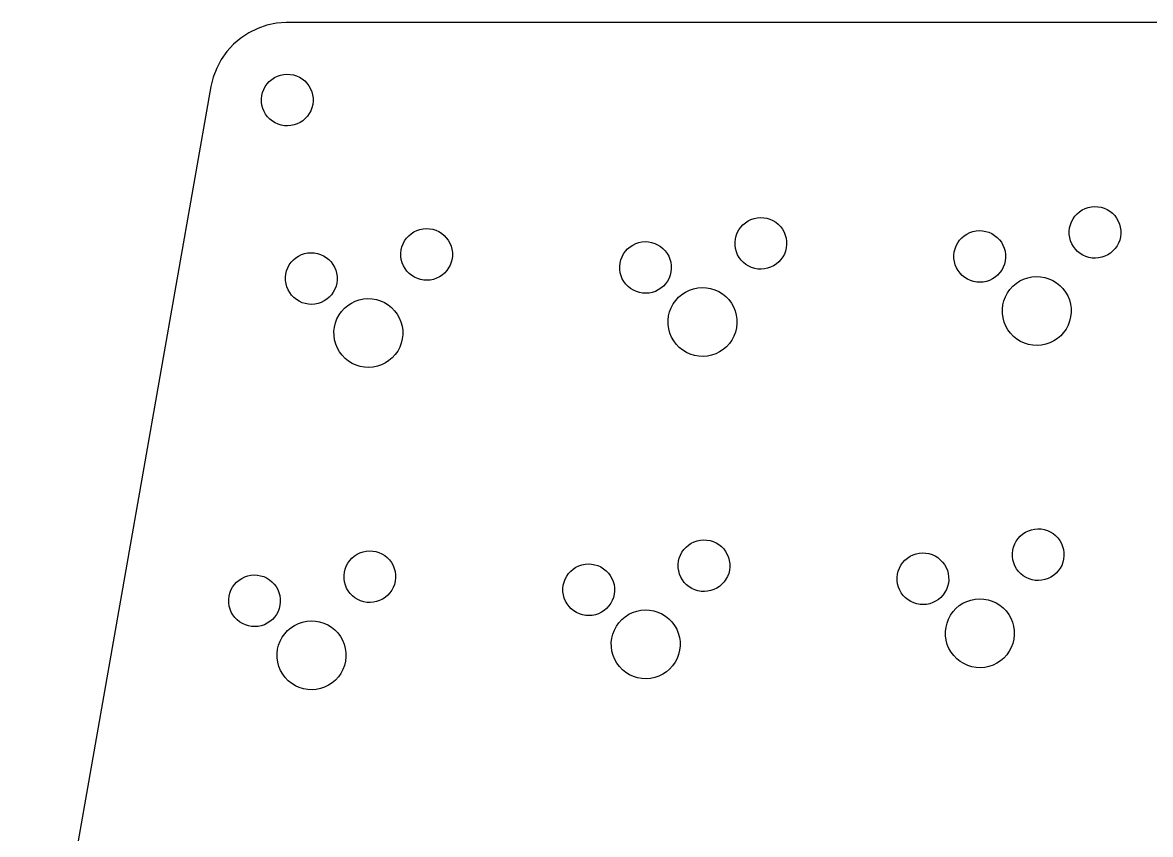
# Model space of a CAD drawing. Header units: metres. Extents: x -109 to 109, y -20 to 77.
# Drawn here: x -108.6 to -43.1, y 30 to 77.1 of the extents above; entities that cross this region are included whole.
import ezdxf

# ---------------------------------------------------------------- set-up
doc = ezdxf.new("R2010")
doc.units = ezdxf.units.M

msp = doc.modelspace()

# ---------------------------------------------------------------- linework, layer by layer
for p, q in [((-94.9417, 76.7656), (-95.4497, 76.5178)), ((-94.4068, 76.9477), (-94.9417, 76.7656)), ((-93.8532, 77.0613), (-94.4068, 76.9477)), ((-93.2897, 77.1047), (-93.8532, 77.0613)), ((-4.5, 77.1047), (-93.2897, 77.1047)), ((-95.9225, 76.2084), (-96.3529, 75.8421)), ((-95.4497, 76.5178), (-95.9225, 76.2084)), ((-96.7339, 75.4248), (-97.0597, 74.963)), ((-96.3529, 75.8421), (-96.7339, 75.4248)), ((-97.0597, 74.963), (-97.325, 74.4641)), ((-97.325, 74.4641), (-97.5257, 73.9358)), ((-93.7985, 73.9919), (-93.6202, 74.0526)), ((-93.6202, 74.0526), (-93.4357, 74.0905)), ((-93.4357, 74.0905), (-93.2479, 74.105)), ((-93.2479, 74.105), (-93.0597, 74.0958)), ((-93.0597, 74.0958), (-92.8742, 74.063)), ((-92.8742, 74.063), (-92.6943, 74.0073)), ((-97.6586, 73.3865), (-108.598, 11.3436)), ((-97.5257, 73.9358), (-97.6586, 73.3865)), ((-94.5929, 73.2248), (-94.5045, 73.3911)), ((-94.5045, 73.3911), (-94.3959, 73.545)), ((-94.3959, 73.545), (-94.2689, 73.6841)), ((-94.2689, 73.6841), (-94.1255, 73.8062)), ((-94.1255, 73.8062), (-93.9678, 73.9093)), ((-93.9678, 73.9093), (-93.7985, 73.9919)), ((-92.6943, 74.0073), (-92.5227, 73.9295)), ((-92.5227, 73.9295), (-92.3623, 73.8308)), ((-92.3623, 73.8308), (-92.2155, 73.7128)), ((-92.2155, 73.7128), (-92.0846, 73.5773)), ((-92.0846, 73.5773), (-91.9718, 73.4265)), ((-91.9718, 73.4265), (-91.8787, 73.2627)), ((-94.7251, 72.6784), (-94.7041, 72.8656)), ((-94.7041, 72.8656), (-94.6598, 73.0487)), ((-94.6598, 73.0487), (-94.5929, 73.2248)), ((-91.8787, 73.2627), (-91.8069, 73.0885)), ((-91.8069, 73.0885), (-91.7576, 72.9067)), ((-91.7576, 72.9067), (-91.7313, 72.7202)), ((-91.7313, 72.7202), (-91.7287, 72.5318)), ((-94.7225, 72.49), (-94.7251, 72.6784)), ((-94.6963, 72.3035), (-94.7225, 72.49)), ((-94.6469, 72.1217), (-94.6963, 72.3035)), ((-94.5751, 71.9476), (-94.6469, 72.1217)), ((-91.794, 72.1615), (-91.8609, 71.9854)), ((-91.7497, 72.3446), (-91.794, 72.1615)), ((-91.7287, 72.5318), (-91.7497, 72.3446)), ((-94.4821, 71.7838), (-94.5751, 71.9476)), ((-94.3692, 71.6329), (-94.4821, 71.7838)), ((-94.2384, 71.4974), (-94.3692, 71.6329)), ((-94.0916, 71.3794), (-94.2384, 71.4974)), ((-92.3284, 71.404), (-92.486, 71.3009)), ((-92.1849, 71.5261), (-92.3284, 71.404)), ((-92.0579, 71.6652), (-92.1849, 71.5261)), ((-91.9493, 71.8191), (-92.0579, 71.6652)), ((-91.8609, 71.9854), (-91.9493, 71.8191)), ((-93.9311, 71.2807), (-94.0916, 71.3794)), ((-93.7596, 71.2029), (-93.9311, 71.2807)), ((-93.5796, 71.1472), (-93.7596, 71.2029)), ((-93.3941, 71.1144), (-93.5796, 71.1472)), ((-93.206, 71.1053), (-93.3941, 71.1144)), ((-93.0182, 71.1197), (-93.206, 71.1053)), ((-92.8336, 71.1576), (-93.0182, 71.1197)), ((-92.6553, 71.2183), (-92.8336, 71.1576)), ((-92.486, 71.3009), (-92.6553, 71.2183)), ((-47.2218, 66.1248), (-47.0641, 66.2279)), ((-47.0641, 66.2279), (-46.8948, 66.3105)), ((-46.8948, 66.3105), (-46.7165, 66.3712)), ((-46.7165, 66.3712), (-46.532, 66.4091)), ((-46.532, 66.4091), (-46.3442, 66.4235)), ((-46.3442, 66.4235), (-46.156, 66.4143)), ((-46.156, 66.4143), (-45.9705, 66.3816)), ((-45.9705, 66.3816), (-45.7906, 66.3259)), ((-45.7906, 66.3259), (-45.619, 66.2481)), ((-45.619, 66.2481), (-45.4586, 66.1494)), ((-45.4586, 66.1494), (-45.3118, 66.0313)), ((-66.6277, 65.4848), (-66.4701, 65.588)), ((-66.4701, 65.588), (-66.3008, 65.6706)), ((-66.3008, 65.6706), (-66.1225, 65.7313)), ((-66.1225, 65.7313), (-65.9379, 65.7691)), ((-65.9379, 65.7691), (-65.7501, 65.7836)), ((-65.7501, 65.7836), (-65.562, 65.7744)), ((-65.562, 65.7744), (-65.3765, 65.7417)), ((-65.3765, 65.7417), (-65.1965, 65.686)), ((-65.1965, 65.686), (-65.025, 65.6082)), ((-65.025, 65.6082), (-64.8645, 65.5095)), ((-64.8645, 65.5095), (-64.7177, 65.3914)), ((-47.7561, 65.3672), (-47.6893, 65.5433)), ((-47.6893, 65.5433), (-47.6008, 65.7096)), ((-47.6008, 65.7096), (-47.4922, 65.8636)), ((-47.4922, 65.8636), (-47.3652, 66.0027)), ((-47.3652, 66.0027), (-47.2218, 66.1248)), ((-45.3118, 66.0313), (-45.1809, 65.8958)), ((-45.1809, 65.8958), (-45.0681, 65.745)), ((-45.0681, 65.745), (-44.975, 65.5812)), ((-44.975, 65.5812), (-44.9033, 65.4071)), ((-86.1771, 64.7229), (-86.0337, 64.8449)), ((-86.0337, 64.8449), (-85.876, 64.9481)), ((-85.876, 64.9481), (-85.7067, 65.0307)), ((-85.7067, 65.0307), (-85.5284, 65.0914)), ((-85.5284, 65.0914), (-85.3439, 65.1292)), ((-85.3439, 65.1292), (-85.1561, 65.1437)), ((-85.1561, 65.1437), (-84.9679, 65.1345)), ((-84.9679, 65.1345), (-84.7824, 65.1018)), ((-84.7824, 65.1018), (-84.6025, 65.0461)), ((-84.6025, 65.0461), (-84.4309, 64.9683)), ((-84.4309, 64.9683), (-84.2705, 64.8696)), ((-84.2705, 64.8696), (-84.1237, 64.7515)), ((-67.1621, 64.7273), (-67.0952, 64.9034)), ((-67.0952, 64.9034), (-67.0068, 65.0697)), ((-67.0068, 65.0697), (-66.8982, 65.2237)), ((-66.8982, 65.2237), (-66.7712, 65.3628)), ((-66.7712, 65.3628), (-66.6277, 65.4848)), ((-64.7177, 65.3914), (-64.5869, 65.2559)), ((-64.5869, 65.2559), (-64.474, 65.1051)), ((-64.474, 65.1051), (-64.381, 64.9413)), ((-64.381, 64.9413), (-64.3092, 64.7672)), ((-53.7587, 64.8292), (-53.5894, 64.9117)), ((-53.5894, 64.9117), (-53.4111, 64.9724)), ((-53.4111, 64.9724), (-53.2266, 65.0103)), ((-53.2266, 65.0103), (-53.0388, 65.0248)), ((-53.0388, 65.0248), (-52.8506, 65.0156)), ((-52.8506, 65.0156), (-52.6651, 64.9829)), ((-52.6651, 64.9829), (-52.4852, 64.9272)), ((-52.4852, 64.9272), (-52.3136, 64.8493)), ((-52.3136, 64.8493), (-52.1532, 64.7506)), ((-47.8214, 64.9969), (-47.8004, 65.1841)), ((-47.8188, 64.8086), (-47.8214, 64.9969)), ((-47.8004, 65.1841), (-47.7561, 65.3672)), ((-44.9033, 65.4071), (-44.8539, 65.2253)), ((-44.8539, 65.2253), (-44.8277, 65.0388)), ((-44.825, 64.8504), (-44.846, 64.6632)), ((-44.8277, 65.0388), (-44.825, 64.8504)), ((-86.568, 64.0874), (-86.5011, 64.2635)), ((-86.5011, 64.2635), (-86.4127, 64.4298)), ((-86.4127, 64.4298), (-86.3041, 64.5838)), ((-86.3041, 64.5838), (-86.1771, 64.7229)), ((-84.1237, 64.7515), (-83.9928, 64.616)), ((-83.9928, 64.616), (-83.88, 64.4652)), ((-83.88, 64.4652), (-83.7869, 64.3014)), ((-83.7869, 64.3014), (-83.7151, 64.1272)), ((-73.3223, 64.0861), (-73.1647, 64.1892)), ((-73.1647, 64.1892), (-72.9954, 64.2718)), ((-72.9954, 64.2718), (-72.817, 64.3325)), ((-72.817, 64.3325), (-72.6325, 64.3704)), ((-72.6325, 64.3704), (-72.4447, 64.3849)), ((-72.4447, 64.3849), (-72.2565, 64.3757)), ((-72.2565, 64.3757), (-72.071, 64.3429)), ((-72.071, 64.3429), (-71.8911, 64.2872)), ((-71.8911, 64.2872), (-71.7195, 64.2094)), ((-71.7195, 64.2094), (-71.5591, 64.1107)), ((-67.2274, 64.357), (-67.2064, 64.5442)), ((-67.2248, 64.1687), (-67.2274, 64.357)), ((-67.2064, 64.5442), (-67.1621, 64.7273)), ((-64.3092, 64.7672), (-64.2598, 64.5854)), ((-64.2598, 64.5854), (-64.2336, 64.3988)), ((-64.231, 64.2105), (-64.252, 64.0233)), ((-64.2336, 64.3988), (-64.231, 64.2105)), ((-54.3838, 64.1446), (-54.2954, 64.3109)), ((-54.2954, 64.3109), (-54.1868, 64.4648)), ((-54.1868, 64.4648), (-54.0598, 64.6039)), ((-54.0598, 64.6039), (-53.9164, 64.726)), ((-53.9164, 64.726), (-53.7587, 64.8292)), ((-52.1532, 64.7506), (-52.0064, 64.6326)), ((-52.0064, 64.6326), (-51.8755, 64.4971)), ((-51.8755, 64.4971), (-51.7627, 64.3463)), ((-51.7627, 64.3463), (-51.6696, 64.1825)), ((-47.7926, 64.6221), (-47.8188, 64.8086)), ((-47.7432, 64.4403), (-47.7926, 64.6221)), ((-47.6714, 64.2661), (-47.7432, 64.4403)), ((-47.5784, 64.1023), (-47.6714, 64.2661)), ((-44.9572, 64.304), (-45.0456, 64.1377)), ((-44.8903, 64.4801), (-44.9572, 64.304)), ((-44.846, 64.6632), (-44.8903, 64.4801)), ((-92.7282, 63.4462), (-92.5706, 63.5493)), ((-92.5706, 63.5493), (-92.4013, 63.6319)), ((-92.4013, 63.6319), (-92.223, 63.6926)), ((-92.223, 63.6926), (-92.0385, 63.7305)), ((-92.0385, 63.7305), (-91.8506, 63.7449)), ((-91.8506, 63.7449), (-91.6625, 63.7357)), ((-91.6625, 63.7357), (-91.477, 63.703)), ((-91.477, 63.703), (-91.297, 63.6473)), ((-91.297, 63.6473), (-91.1255, 63.5695)), ((-91.1255, 63.5695), (-90.965, 63.4708)), ((-86.6333, 63.7171), (-86.6123, 63.9043)), ((-86.6307, 63.5288), (-86.6333, 63.7171)), ((-86.6045, 63.3422), (-86.6307, 63.5288)), ((-86.6123, 63.9043), (-86.568, 64.0874)), ((-83.7151, 64.1272), (-83.6657, 63.9454)), ((-83.6657, 63.9454), (-83.6395, 63.7589)), ((-83.6369, 63.5706), (-83.6579, 63.3834)), ((-83.6395, 63.7589), (-83.6369, 63.5706)), ((-73.7898, 63.5047), (-73.7013, 63.671)), ((-73.7013, 63.671), (-73.5928, 63.8249)), ((-73.5928, 63.8249), (-73.4657, 63.964)), ((-73.4657, 63.964), (-73.3223, 64.0861)), ((-71.5591, 64.1107), (-71.4123, 63.9927)), ((-71.4123, 63.9927), (-71.2814, 63.8572)), ((-71.2814, 63.8572), (-71.1686, 63.7064)), ((-71.1686, 63.7064), (-71.0756, 63.5426)), ((-71.0756, 63.5426), (-71.0038, 63.3684)), ((-67.1985, 63.9821), (-67.2248, 64.1687)), ((-67.1492, 63.8004), (-67.1985, 63.9821)), ((-67.0774, 63.6262), (-67.1492, 63.8004)), ((-66.9843, 63.4624), (-67.0774, 63.6262)), ((-64.3631, 63.6641), (-64.4516, 63.4978)), ((-64.2962, 63.8402), (-64.3631, 63.6641)), ((-64.252, 64.0233), (-64.2962, 63.8402)), ((-54.516, 63.5982), (-54.495, 63.7854)), ((-54.5134, 63.4099), (-54.516, 63.5982)), ((-54.495, 63.7854), (-54.4507, 63.9685)), ((-54.4507, 63.9685), (-54.3838, 64.1446)), ((-51.6696, 64.1825), (-51.5978, 64.0083)), ((-51.5978, 64.0083), (-51.5484, 63.8265)), ((-51.5484, 63.8265), (-51.5222, 63.64)), ((-51.5222, 63.64), (-51.5196, 63.4516)), ((-47.4655, 63.9515), (-47.5784, 64.1023)), ((-47.3347, 63.816), (-47.4655, 63.9515)), ((-47.1879, 63.698), (-47.3347, 63.816)), ((-47.0275, 63.5993), (-47.1879, 63.698)), ((-46.8559, 63.5214), (-47.0275, 63.5993)), ((-45.7516, 63.5368), (-45.9299, 63.4761)), ((-45.5823, 63.6194), (-45.7516, 63.5368)), ((-45.4247, 63.7226), (-45.5823, 63.6194)), ((-45.2812, 63.8447), (-45.4247, 63.7226)), ((-45.1542, 63.9838), (-45.2812, 63.8447)), ((-45.0456, 64.1377), (-45.1542, 63.9838)), ((-93.1957, 62.8647), (-93.1073, 63.0311)), ((-93.1073, 63.0311), (-92.9987, 63.185)), ((-92.9987, 63.185), (-92.8717, 63.3241)), ((-92.8717, 63.3241), (-92.7282, 63.4462)), ((-90.965, 63.4708), (-90.8182, 63.3528)), ((-90.8182, 63.3528), (-90.6874, 63.2173)), ((-90.6874, 63.2173), (-90.5745, 63.0664)), ((-90.5745, 63.0664), (-90.4815, 62.9026)), ((-90.4815, 62.9026), (-90.4097, 62.7285)), ((-86.5551, 63.1604), (-86.6045, 63.3422)), ((-86.4833, 62.9863), (-86.5551, 63.1604)), ((-86.3903, 62.8225), (-86.4833, 62.9863)), ((-83.7691, 63.0242), (-83.8575, 62.8578)), ((-83.7022, 63.2003), (-83.7691, 63.0242)), ((-83.6579, 63.3834), (-83.7022, 63.2003)), ((-73.922, 62.9583), (-73.901, 63.1455)), ((-73.9193, 62.7699), (-73.922, 62.9583)), ((-73.901, 63.1455), (-73.8567, 63.3286)), ((-73.8567, 63.3286), (-73.7898, 63.5047)), ((-71.0038, 63.3684), (-70.9544, 63.1866)), ((-70.9544, 63.1866), (-70.9282, 63.0001)), ((-70.9282, 63.0001), (-70.9256, 62.8117)), ((-66.8715, 63.3116), (-66.9843, 63.4624)), ((-66.7406, 63.1761), (-66.8715, 63.3116)), ((-66.5938, 63.058), (-66.7406, 63.1761)), ((-66.4334, 62.9593), (-66.5938, 63.058)), ((-66.2618, 62.8815), (-66.4334, 62.9593)), ((-66.0819, 62.8258), (-66.2618, 62.8815)), ((-65.1576, 62.8969), (-65.3359, 62.8362)), ((-64.9883, 62.9795), (-65.1576, 62.8969)), ((-64.8306, 63.0827), (-64.9883, 62.9795)), ((-64.6872, 63.2047), (-64.8306, 63.0827)), ((-64.5602, 63.3438), (-64.6872, 63.2047)), ((-64.4516, 63.4978), (-64.5602, 63.3438)), ((-54.4872, 63.2233), (-54.5134, 63.4099)), ((-54.4378, 63.0415), (-54.4872, 63.2233)), ((-54.366, 62.8674), (-54.4378, 63.0415)), ((-51.6518, 62.9053), (-51.7402, 62.7389)), ((-51.5849, 63.0814), (-51.6518, 62.9053)), ((-51.5406, 63.2645), (-51.5849, 63.0814)), ((-51.5196, 63.4516), (-51.5406, 63.2645)), ((-46.6759, 63.4657), (-46.8559, 63.5214)), ((-46.4904, 63.433), (-46.6759, 63.4657)), ((-46.3023, 63.4238), (-46.4904, 63.433)), ((-46.1145, 63.4383), (-46.3023, 63.4238)), ((-45.9299, 63.4761), (-46.1145, 63.4383)), ((-93.3279, 62.3184), (-93.3069, 62.5056)), ((-93.3253, 62.13), (-93.3279, 62.3184)), ((-93.3069, 62.5056), (-93.2626, 62.6887)), ((-93.2626, 62.6887), (-93.1957, 62.8647)), ((-90.4097, 62.7285), (-90.3603, 62.5467)), ((-90.3603, 62.5467), (-90.3341, 62.3602)), ((-90.3341, 62.3602), (-90.3315, 62.1718)), ((-86.2774, 62.6717), (-86.3903, 62.8225)), ((-86.1466, 62.5362), (-86.2774, 62.6717)), ((-85.9998, 62.4181), (-86.1466, 62.5362)), ((-85.8393, 62.3194), (-85.9998, 62.4181)), ((-85.6678, 62.2416), (-85.8393, 62.3194)), ((-85.4878, 62.1859), (-85.6678, 62.2416)), ((-84.5635, 62.257), (-84.7418, 62.1963)), ((-84.3942, 62.3396), (-84.5635, 62.257)), ((-84.2366, 62.4427), (-84.3942, 62.3396)), ((-84.0931, 62.5648), (-84.2366, 62.4427)), ((-83.9661, 62.7039), (-84.0931, 62.5648)), ((-83.8575, 62.8578), (-83.9661, 62.7039)), ((-73.8931, 62.5834), (-73.9193, 62.7699)), ((-73.8437, 62.4016), (-73.8931, 62.5834)), ((-73.7719, 62.2274), (-73.8437, 62.4016)), ((-73.6789, 62.0637), (-73.7719, 62.2274)), ((-71.0577, 62.2654), (-71.1462, 62.099)), ((-70.9908, 62.4414), (-71.0577, 62.2654)), ((-70.9465, 62.6245), (-70.9908, 62.4414)), ((-70.9256, 62.8117), (-70.9465, 62.6245)), ((-65.8964, 62.7931), (-66.0819, 62.8258)), ((-65.7082, 62.7839), (-65.8964, 62.7931)), ((-65.5204, 62.7984), (-65.7082, 62.7839)), ((-65.3359, 62.8362), (-65.5204, 62.7984)), ((-54.273, 62.7036), (-54.366, 62.8674)), ((-54.1601, 62.5527), (-54.273, 62.7036)), ((-54.0293, 62.4172), (-54.1601, 62.5527)), ((-53.8825, 62.2992), (-54.0293, 62.4172)), ((-53.722, 62.2005), (-53.8825, 62.2992)), ((-52.2769, 62.2207), (-52.4462, 62.1381)), ((-52.1193, 62.3238), (-52.2769, 62.2207)), ((-51.9758, 62.4459), (-52.1193, 62.3238)), ((-51.8488, 62.585), (-51.9758, 62.4459)), ((-51.7402, 62.7389), (-51.8488, 62.585)), ((-50.4689, 62.211), (-50.2311, 62.2919)), ((-50.2311, 62.2919), (-49.9851, 62.3424)), ((-49.9851, 62.3424), (-49.7347, 62.3617)), ((-49.7347, 62.3617), (-49.4838, 62.3494)), ((-49.4838, 62.3494), (-49.2365, 62.3058)), ((-49.2365, 62.3058), (-48.9966, 62.2316)), ((-48.9966, 62.2316), (-48.7678, 62.1278)), ((-93.2991, 61.9435), (-93.3253, 62.13)), ((-93.2497, 61.7617), (-93.2991, 61.9435)), ((-93.1779, 61.5875), (-93.2497, 61.7617)), ((-93.0848, 61.4237), (-93.1779, 61.5875)), ((-90.4637, 61.6254), (-90.5521, 61.4591)), ((-90.3968, 61.8015), (-90.4637, 61.6254)), ((-90.3525, 61.9846), (-90.3968, 61.8015)), ((-90.3315, 62.1718), (-90.3525, 61.9846)), ((-85.3023, 62.1532), (-85.4878, 62.1859)), ((-85.1142, 62.144), (-85.3023, 62.1532)), ((-84.9263, 62.1584), (-85.1142, 62.144)), ((-84.7418, 62.1963), (-84.9263, 62.1584)), ((-73.5661, 61.9128), (-73.6789, 62.0637)), ((-73.4352, 61.7773), (-73.5661, 61.9128)), ((-73.2884, 61.6593), (-73.4352, 61.7773)), ((-73.128, 61.5606), (-73.2884, 61.6593)), ((-71.6828, 61.5807), (-71.8522, 61.4982)), ((-71.5252, 61.6839), (-71.6828, 61.5807)), ((-71.3818, 61.806), (-71.5252, 61.6839)), ((-71.2547, 61.9451), (-71.3818, 61.806)), ((-71.1462, 62.099), (-71.2547, 61.9451)), ((-70.1006, 61.461), (-69.8748, 61.5711)), ((-69.8748, 61.5711), (-69.6371, 61.652)), ((-69.6371, 61.652), (-69.3911, 61.7025)), ((-69.3911, 61.7025), (-69.1406, 61.7218)), ((-69.1406, 61.7218), (-68.8898, 61.7095)), ((-68.8898, 61.7095), (-68.6424, 61.6659)), ((-68.6424, 61.6659), (-68.4025, 61.5916)), ((-68.4025, 61.5916), (-68.1738, 61.4879)), ((-53.5505, 62.1227), (-53.722, 62.2005)), ((-53.3705, 62.067), (-53.5505, 62.1227)), ((-53.185, 62.0343), (-53.3705, 62.067)), ((-52.9969, 62.0251), (-53.185, 62.0343)), ((-52.8091, 62.0395), (-52.9969, 62.0251)), ((-52.6245, 62.0774), (-52.8091, 62.0395)), ((-52.4462, 62.1381), (-52.6245, 62.0774)), ((-51.4102, 61.4099), (-51.2654, 61.6151)), ((-51.2654, 61.6151), (-51.0961, 61.8006)), ((-51.0961, 61.8006), (-50.9048, 61.9634)), ((-50.9048, 61.9634), (-50.6946, 62.1009)), ((-50.6946, 62.1009), (-50.4689, 62.211)), ((-48.7678, 62.1278), (-48.5539, 61.9962)), ((-48.5539, 61.9962), (-48.3582, 61.8388)), ((-48.3582, 61.8388), (-48.1837, 61.6581)), ((-48.1837, 61.6581), (-48.0332, 61.457)), ((-92.972, 61.2729), (-93.0848, 61.4237)), ((-92.8412, 61.1374), (-92.972, 61.2729)), ((-92.6943, 61.0194), (-92.8412, 61.1374)), ((-92.5339, 60.9207), (-92.6943, 61.0194)), ((-92.3624, 60.8428), (-92.5339, 60.9207)), ((-91.0888, 60.9408), (-91.2581, 60.8583)), ((-90.9312, 61.044), (-91.0888, 60.9408)), ((-90.7877, 61.1661), (-90.9312, 61.044)), ((-90.6607, 61.3052), (-90.7877, 61.1661)), ((-90.5521, 61.4591), (-90.6607, 61.3052)), ((-89.5065, 60.8211), (-89.2808, 60.9312)), ((-89.2808, 60.9312), (-89.043, 61.0121)), ((-89.043, 61.0121), (-88.797, 61.0626)), ((-88.797, 61.0626), (-88.5466, 61.0819)), ((-88.5466, 61.0819), (-88.2957, 61.0696)), ((-88.2957, 61.0696), (-88.0484, 61.026)), ((-88.0484, 61.026), (-87.8084, 60.9517)), ((-87.8084, 60.9517), (-87.5797, 60.848)), ((-72.9564, 61.4828), (-73.128, 61.5606)), ((-72.7765, 61.4271), (-72.9564, 61.4828)), ((-72.591, 61.3943), (-72.7765, 61.4271)), ((-72.4028, 61.3851), (-72.591, 61.3943)), ((-72.215, 61.3996), (-72.4028, 61.3851)), ((-72.0305, 61.4375), (-72.215, 61.3996)), ((-71.8522, 61.4982), (-72.0305, 61.4375)), ((-70.8162, 60.77), (-70.6714, 60.9752)), ((-70.6714, 60.9752), (-70.502, 61.1607)), ((-70.502, 61.1607), (-70.3108, 61.3235)), ((-70.3108, 61.3235), (-70.1006, 61.461)), ((-68.1738, 61.4879), (-67.9599, 61.3563)), ((-67.9599, 61.3563), (-67.7641, 61.1989)), ((-67.7641, 61.1989), (-67.5896, 61.0182)), ((-67.5896, 61.0182), (-67.4392, 60.8171)), ((-51.6764, 60.7092), (-51.6173, 60.9533)), ((-51.6173, 60.9533), (-51.5281, 61.1881)), ((-51.5281, 61.1881), (-51.4102, 61.4099)), ((-48.0332, 61.457), (-47.9092, 61.2387)), ((-47.9092, 61.2387), (-47.8135, 61.0064)), ((-47.8135, 61.0064), (-47.7476, 60.7641)), ((-92.1824, 60.7872), (-92.3624, 60.8428)), ((-91.9969, 60.7544), (-92.1824, 60.7872)), ((-91.8087, 60.7452), (-91.9969, 60.7544)), ((-91.6209, 60.7597), (-91.8087, 60.7452)), ((-91.4364, 60.7976), (-91.6209, 60.7597)), ((-91.2581, 60.8583), (-91.4364, 60.7976)), ((-90.2221, 60.1301), (-90.0773, 60.3353)), ((-90.0773, 60.3353), (-89.908, 60.5208)), ((-89.908, 60.5208), (-89.7167, 60.6835)), ((-89.7167, 60.6835), (-89.5065, 60.8211)), ((-87.5797, 60.848), (-87.3658, 60.7164)), ((-87.3658, 60.7164), (-87.1701, 60.559)), ((-87.1701, 60.559), (-86.9956, 60.3783)), ((-86.9956, 60.3783), (-86.8451, 60.1772)), ((-71.0823, 60.0693), (-71.0233, 60.3134)), ((-71.0233, 60.3134), (-70.9341, 60.5482)), ((-70.9341, 60.5482), (-70.8162, 60.77)), ((-67.4392, 60.8171), (-67.3151, 60.5987)), ((-67.3151, 60.5987), (-67.2194, 60.3665)), ((-67.2194, 60.3665), (-67.1536, 60.1241)), ((-51.7044, 60.4596), (-51.6764, 60.7092)), ((-51.7009, 60.2085), (-51.7044, 60.4596)), ((-47.7476, 60.7641), (-47.7127, 60.5154)), ((-47.7092, 60.2642), (-47.7372, 60.0146)), ((-47.7127, 60.5154), (-47.7092, 60.2642)), ((-90.4883, 59.4294), (-90.4292, 59.6735)), ((-90.4292, 59.6735), (-90.34, 59.9083)), ((-90.34, 59.9083), (-90.2221, 60.1301)), ((-86.8451, 60.1772), (-86.7211, 59.9588)), ((-86.7211, 59.9588), (-86.6254, 59.7266)), ((-86.6254, 59.7266), (-86.5595, 59.4842)), ((-71.1103, 59.8197), (-71.0823, 60.0693)), ((-71.1068, 59.5686), (-71.1103, 59.8197)), ((-67.1536, 60.1241), (-67.1186, 59.8754)), ((-67.1151, 59.6243), (-67.1431, 59.3747)), ((-67.1186, 59.8754), (-67.1151, 59.6243)), ((-51.6659, 59.9598), (-51.7009, 60.2085)), ((-51.6001, 59.7174), (-51.6659, 59.9598)), ((-51.5043, 59.4852), (-51.6001, 59.7174)), ((-47.7962, 59.7705), (-47.8854, 59.5357)), ((-47.7372, 60.0146), (-47.7962, 59.7705)), ((-90.5163, 59.1798), (-90.4883, 59.4294)), ((-90.5128, 58.9286), (-90.5163, 59.1798)), ((-86.5595, 59.4842), (-86.5246, 59.2355)), ((-86.521, 58.9844), (-86.549, 58.7348)), ((-86.5246, 59.2355), (-86.521, 58.9844)), ((-71.0719, 59.3199), (-71.1068, 59.5686)), ((-71.006, 59.0775), (-71.0719, 59.3199)), ((-70.9103, 58.8453), (-71.006, 59.0775)), ((-67.2022, 59.1306), (-67.2913, 58.8958)), ((-67.1431, 59.3747), (-67.2022, 59.1306)), ((-51.3803, 59.2668), (-51.5043, 59.4852)), ((-51.2298, 59.0657), (-51.3803, 59.2668)), ((-51.0554, 58.885), (-51.2298, 59.0657)), ((-48.1481, 59.1087), (-48.3175, 58.9232)), ((-48.0033, 59.314), (-48.1481, 59.1087)), ((-47.8854, 59.5357), (-48.0033, 59.314)), ((-90.4778, 58.6799), (-90.5128, 58.9286)), ((-90.4119, 58.4376), (-90.4778, 58.6799)), ((-90.3162, 58.2054), (-90.4119, 58.4376)), ((-86.6081, 58.4907), (-86.6973, 58.2559)), ((-86.549, 58.7348), (-86.6081, 58.4907)), ((-70.7862, 58.6269), (-70.9103, 58.8453)), ((-70.6358, 58.4258), (-70.7862, 58.6269)), ((-70.4613, 58.2451), (-70.6358, 58.4258)), ((-67.554, 58.4688), (-67.7234, 58.2833)), ((-67.4093, 58.674), (-67.554, 58.4688)), ((-67.2913, 58.8958), (-67.4093, 58.674)), ((-50.8596, 58.7276), (-51.0554, 58.885)), ((-50.6457, 58.596), (-50.8596, 58.7276)), ((-50.417, 58.4923), (-50.6457, 58.596)), ((-50.177, 58.418), (-50.417, 58.4923)), ((-49.9297, 58.3744), (-50.177, 58.418)), ((-49.6788, 58.3621), (-49.9297, 58.3744)), ((-49.4284, 58.3814), (-49.6788, 58.3621)), ((-49.1824, 58.4319), (-49.4284, 58.3814)), ((-48.9446, 58.5128), (-49.1824, 58.4319)), ((-48.7189, 58.6229), (-48.9446, 58.5128)), ((-48.5087, 58.7605), (-48.7189, 58.6229)), ((-48.3175, 58.9232), (-48.5087, 58.7605)), ((-90.1922, 57.987), (-90.3162, 58.2054)), ((-90.0417, 57.7859), (-90.1922, 57.987)), ((-89.8672, 57.6052), (-90.0417, 57.7859)), ((-87.1293, 57.6434), (-87.3206, 57.4806)), ((-86.96, 57.8289), (-87.1293, 57.6434)), ((-86.8152, 58.0341), (-86.96, 57.8289)), ((-86.6973, 58.2559), (-86.8152, 58.0341)), ((-70.2656, 58.0877), (-70.4613, 58.2451)), ((-70.0516, 57.9561), (-70.2656, 58.0877)), ((-69.8229, 57.8524), (-70.0516, 57.9561)), ((-69.583, 57.7781), (-69.8229, 57.8524)), ((-69.3356, 57.7345), (-69.583, 57.7781)), ((-69.0848, 57.7222), (-69.3356, 57.7345)), ((-68.8344, 57.7415), (-69.0848, 57.7222)), ((-68.5883, 57.792), (-68.8344, 57.7415)), ((-68.3506, 57.8729), (-68.5883, 57.792)), ((-68.1248, 57.983), (-68.3506, 57.8729)), ((-67.9147, 58.1206), (-68.1248, 57.983)), ((-67.7234, 58.2833), (-67.9147, 58.1206)), ((-89.6715, 57.4478), (-89.8672, 57.6052)), ((-89.4576, 57.3162), (-89.6715, 57.4478)), ((-89.2289, 57.2124), (-89.4576, 57.3162)), ((-88.9889, 57.1382), (-89.2289, 57.2124)), ((-88.7416, 57.0946), (-88.9889, 57.1382)), ((-88.4907, 57.0823), (-88.7416, 57.0946)), ((-88.2403, 57.1016), (-88.4907, 57.0823)), ((-87.9943, 57.1521), (-88.2403, 57.1016)), ((-87.7565, 57.233), (-87.9943, 57.1521)), ((-87.5308, 57.3431), (-87.7565, 57.233)), ((-87.3206, 57.4806), (-87.5308, 57.3431)), ((-50.7916, 47.1522), (-50.6645, 47.2913)), ((-50.6645, 47.2913), (-50.5211, 47.4134)), ((-50.5211, 47.4134), (-50.3634, 47.5166)), ((-50.3634, 47.5166), (-50.1942, 47.5991)), ((-50.1942, 47.5991), (-50.0158, 47.6598)), ((-50.0158, 47.6598), (-49.8313, 47.6977)), ((-49.8313, 47.6977), (-49.6435, 47.7122)), ((-49.6435, 47.7122), (-49.4554, 47.703)), ((-49.4554, 47.703), (-49.2699, 47.6703)), ((-49.2699, 47.6703), (-49.0899, 47.6146)), ((-49.0899, 47.6146), (-48.9183, 47.5367)), ((-48.9183, 47.5367), (-48.7579, 47.438)), ((-48.7579, 47.438), (-48.6111, 47.32)), ((-48.6111, 47.32), (-48.4802, 47.1845)), ((-48.4802, 47.1845), (-48.3674, 47.0337)), ((-70.3061, 46.3584), (-70.1975, 46.5123)), ((-70.1975, 46.5123), (-70.0705, 46.6514)), ((-70.0705, 46.6514), (-69.927, 46.7735)), ((-69.927, 46.7735), (-69.7694, 46.8766)), ((-69.7694, 46.8766), (-69.6001, 46.9592)), ((-69.6001, 46.9592), (-69.4218, 47.0199)), ((-69.4218, 47.0199), (-69.2373, 47.0578)), ((-69.2373, 47.0578), (-69.0494, 47.0723)), ((-69.0494, 47.0723), (-68.8613, 47.063)), ((-68.8613, 47.063), (-68.6758, 47.0303)), ((-68.6758, 47.0303), (-68.4958, 46.9746)), ((-68.4958, 46.9746), (-68.3243, 46.8968)), ((-68.3243, 46.8968), (-68.1638, 46.7981)), ((-68.1638, 46.7981), (-68.017, 46.6801)), ((-68.017, 46.6801), (-67.8862, 46.5446)), ((-67.8862, 46.5446), (-67.7733, 46.3938)), ((-51.0998, 46.4728), (-51.0555, 46.6559)), ((-51.0555, 46.6559), (-50.9886, 46.832)), ((-50.9886, 46.832), (-50.9001, 46.9983)), ((-50.9001, 46.9983), (-50.7916, 47.1522)), ((-48.3674, 47.0337), (-48.2744, 46.8699)), ((-48.2744, 46.8699), (-48.2026, 46.6957)), ((-48.2026, 46.6957), (-48.1532, 46.5139)), ((-48.1532, 46.5139), (-48.127, 46.3274)), ((-89.712, 45.7185), (-89.6034, 45.8724)), ((-89.6034, 45.8724), (-89.4764, 46.0115)), ((-89.4764, 46.0115), (-89.333, 46.1336)), ((-89.333, 46.1336), (-89.1753, 46.2367)), ((-89.1753, 46.2367), (-89.006, 46.3193)), ((-89.006, 46.3193), (-88.8277, 46.38)), ((-88.8277, 46.38), (-88.6432, 46.4179)), ((-88.6432, 46.4179), (-88.4554, 46.4323)), ((-88.4554, 46.4323), (-88.2672, 46.4231)), ((-88.2672, 46.4231), (-88.0817, 46.3904)), ((-88.0817, 46.3904), (-87.9018, 46.3347)), ((-87.9018, 46.3347), (-87.7302, 46.2569)), ((-87.7302, 46.2569), (-87.5698, 46.1582)), ((-87.5698, 46.1582), (-87.423, 46.0402)), ((-87.423, 46.0402), (-87.2921, 45.9047)), ((-87.2921, 45.9047), (-87.1793, 45.7538)), ((-70.5057, 45.8329), (-70.4614, 46.016)), ((-70.4614, 46.016), (-70.3945, 46.1921)), ((-70.3945, 46.1921), (-70.3061, 46.3584)), ((-67.7733, 46.3938), (-67.6803, 46.23)), ((-67.6803, 46.23), (-67.6085, 46.0558)), ((-67.6085, 46.0558), (-67.5591, 45.874)), ((-67.5591, 45.874), (-67.5329, 45.6875)), ((-57.4861, 45.7535), (-57.3591, 45.8926)), ((-57.3591, 45.8926), (-57.2157, 46.0147)), ((-57.2157, 46.0147), (-57.058, 46.1178)), ((-57.058, 46.1178), (-56.8887, 46.2004)), ((-56.8887, 46.2004), (-56.7104, 46.2611)), ((-56.7104, 46.2611), (-56.5259, 46.299)), ((-56.5259, 46.299), (-56.3381, 46.3134)), ((-56.3381, 46.3134), (-56.1499, 46.3042)), ((-56.1499, 46.3042), (-55.9644, 46.2715)), ((-55.9644, 46.2715), (-55.7845, 46.2158)), ((-55.7845, 46.2158), (-55.6129, 46.138)), ((-55.6129, 46.138), (-55.4525, 46.0393)), ((-55.4525, 46.0393), (-55.3057, 45.9213)), ((-55.3057, 45.9213), (-55.1748, 45.7858)), ((-51.1208, 46.2856), (-51.0998, 46.4728)), ((-51.1181, 46.0972), (-51.1208, 46.2856)), ((-51.0919, 45.9107), (-51.1181, 46.0972)), ((-51.0425, 45.7289), (-51.0919, 45.9107)), ((-48.1453, 45.9518), (-48.1896, 45.7688)), ((-48.1243, 46.139), (-48.1453, 45.9518)), ((-48.127, 46.3274), (-48.1243, 46.139)), ((-89.9326, 45.0058), (-89.9116, 45.193)), ((-89.9116, 45.193), (-89.8674, 45.3761)), ((-89.8674, 45.3761), (-89.8005, 45.5522)), ((-89.8005, 45.5522), (-89.712, 45.7185)), ((-87.1793, 45.7538), (-87.0862, 45.59)), ((-87.0862, 45.59), (-87.0145, 45.4159)), ((-87.0145, 45.4159), (-86.9651, 45.2341)), ((-86.9651, 45.2341), (-86.9388, 45.0476)), ((-76.8921, 45.1136), (-76.765, 45.2527)), ((-76.765, 45.2527), (-76.6216, 45.3748)), ((-76.6216, 45.3748), (-76.464, 45.4779)), ((-76.464, 45.4779), (-76.2947, 45.5605)), ((-76.2947, 45.5605), (-76.1163, 45.6212)), ((-76.1163, 45.6212), (-75.9318, 45.6591)), ((-75.9318, 45.6591), (-75.744, 45.6735)), ((-75.744, 45.6735), (-75.5559, 45.6643)), ((-75.5559, 45.6643), (-75.3704, 45.6316)), ((-75.3704, 45.6316), (-75.1904, 45.5759)), ((-75.1904, 45.5759), (-75.0189, 45.4981)), ((-75.0189, 45.4981), (-74.8584, 45.3994)), ((-74.8584, 45.3994), (-74.7116, 45.2813)), ((-74.7116, 45.2813), (-74.5808, 45.1458)), ((-70.5267, 45.6457), (-70.5057, 45.8329)), ((-70.5241, 45.4573), (-70.5267, 45.6457)), ((-70.4978, 45.2708), (-70.5241, 45.4573)), ((-70.4485, 45.089), (-70.4978, 45.2708)), ((-67.5513, 45.3119), (-67.5956, 45.1288)), ((-67.5303, 45.4991), (-67.5513, 45.3119)), ((-67.5329, 45.6875), (-67.5303, 45.4991)), ((-57.7943, 45.0741), (-57.7501, 45.2571)), ((-57.7501, 45.2571), (-57.6832, 45.4332)), ((-57.6832, 45.4332), (-57.5947, 45.5995)), ((-57.5947, 45.5995), (-57.4861, 45.7535)), ((-55.1748, 45.7858), (-55.062, 45.6349)), ((-55.062, 45.6349), (-54.9689, 45.4711)), ((-54.9689, 45.4711), (-54.8972, 45.297)), ((-54.8972, 45.297), (-54.8478, 45.1152)), ((-50.9707, 45.5548), (-51.0425, 45.7289)), ((-50.8777, 45.391), (-50.9707, 45.5548)), ((-50.7648, 45.2401), (-50.8777, 45.391)), ((-50.634, 45.1046), (-50.7648, 45.2401)), ((-48.4536, 45.2724), (-48.5806, 45.1333)), ((-48.345, 45.4263), (-48.4536, 45.2724)), ((-48.2565, 45.5927), (-48.345, 45.4263)), ((-48.1896, 45.7688), (-48.2565, 45.5927)), ((-96.298, 44.4736), (-96.171, 44.6128)), ((-96.171, 44.6128), (-96.0275, 44.7348)), ((-96.0275, 44.7348), (-95.8699, 44.838)), ((-95.8699, 44.838), (-95.7006, 44.9206)), ((-95.7006, 44.9206), (-95.5223, 44.9813)), ((-95.5223, 44.9813), (-95.3378, 45.0191)), ((-95.3378, 45.0191), (-95.1499, 45.0336)), ((-95.1499, 45.0336), (-94.9618, 45.0244)), ((-94.9618, 45.0244), (-94.7763, 44.9917)), ((-94.7763, 44.9917), (-94.5963, 44.936)), ((-94.5963, 44.936), (-94.4248, 44.8582)), ((-94.4248, 44.8582), (-94.2644, 44.7595)), ((-94.2644, 44.7595), (-94.1176, 44.6414)), ((-94.1176, 44.6414), (-93.9867, 44.5059)), ((-89.93, 44.8174), (-89.9326, 45.0058)), ((-89.9038, 44.6309), (-89.93, 44.8174)), ((-89.8544, 44.4491), (-89.9038, 44.6309)), ((-86.9572, 44.672), (-87.0015, 44.4889)), ((-86.9362, 44.8592), (-86.9572, 44.672)), ((-86.9388, 45.0476), (-86.9362, 44.8592)), ((-77.2003, 44.4341), (-77.156, 44.6172)), ((-77.156, 44.6172), (-77.0891, 44.7933)), ((-77.0891, 44.7933), (-77.0007, 44.9596)), ((-77.0007, 44.9596), (-76.8921, 45.1136)), ((-74.5808, 45.1458), (-74.4679, 44.995)), ((-74.4679, 44.995), (-74.3749, 44.8312)), ((-74.3749, 44.8312), (-74.3031, 44.6571)), ((-74.3031, 44.6571), (-74.2537, 44.4753)), ((-70.3767, 44.9149), (-70.4485, 45.089)), ((-70.2836, 44.7511), (-70.3767, 44.9149)), ((-70.1708, 44.6002), (-70.2836, 44.7511)), ((-70.0399, 44.4647), (-70.1708, 44.6002)), ((-67.8595, 44.6325), (-67.9865, 44.4934)), ((-67.7509, 44.7864), (-67.8595, 44.6325)), ((-67.6625, 44.9527), (-67.7509, 44.7864)), ((-67.5956, 45.1288), (-67.6625, 44.9527)), ((-57.8154, 44.8868), (-57.7943, 45.0741)), ((-57.8127, 44.6985), (-57.8154, 44.8868)), ((-57.7865, 44.512), (-57.8127, 44.6985)), ((-54.8399, 44.5531), (-54.8842, 44.37)), ((-54.8478, 45.1152), (-54.8215, 44.9286)), ((-54.8189, 44.7403), (-54.8399, 44.5531)), ((-54.8215, 44.9286), (-54.8189, 44.7403)), ((-50.4872, 44.9866), (-50.634, 45.1046)), ((-50.3268, 44.8879), (-50.4872, 44.9866)), ((-50.1552, 44.8101), (-50.3268, 44.8879)), ((-49.9753, 44.7544), (-50.1552, 44.8101)), ((-49.7898, 44.7217), (-49.9753, 44.7544)), ((-49.6016, 44.7125), (-49.7898, 44.7217)), ((-49.4138, 44.7269), (-49.6016, 44.7125)), ((-49.2293, 44.7648), (-49.4138, 44.7269)), ((-49.0509, 44.8255), (-49.2293, 44.7648)), ((-48.8816, 44.9081), (-49.0509, 44.8255)), ((-48.724, 45.0112), (-48.8816, 44.9081)), ((-48.5806, 45.1333), (-48.724, 45.0112)), ((-96.6062, 43.7942), (-96.5619, 43.9773)), ((-96.5619, 43.9773), (-96.495, 44.1534)), ((-96.495, 44.1534), (-96.4066, 44.3197)), ((-96.4066, 44.3197), (-96.298, 44.4736)), ((-93.9867, 44.5059), (-93.8739, 44.3551)), ((-93.8739, 44.3551), (-93.7808, 44.1913)), ((-93.7808, 44.1913), (-93.709, 44.0171)), ((-93.709, 44.0171), (-93.6597, 43.8354)), ((-89.7826, 44.2749), (-89.8544, 44.4491)), ((-89.6896, 44.1111), (-89.7826, 44.2749)), ((-89.5767, 43.9603), (-89.6896, 44.1111)), ((-89.4459, 43.8248), (-89.5767, 43.9603)), ((-87.2654, 43.9926), (-87.3924, 43.8535)), ((-87.1568, 44.1465), (-87.2654, 43.9926)), ((-87.0684, 44.3128), (-87.1568, 44.1465)), ((-87.0015, 44.4889), (-87.0684, 44.3128)), ((-77.2213, 44.2469), (-77.2003, 44.4341)), ((-77.2186, 44.0586), (-77.2213, 44.2469)), ((-77.1924, 43.872), (-77.2186, 44.0586)), ((-74.2459, 43.9132), (-74.2902, 43.7301)), ((-74.2537, 44.4753), (-74.2275, 44.2887)), ((-74.2249, 44.1004), (-74.2459, 43.9132)), ((-74.2275, 44.2887), (-74.2249, 44.1004)), ((-69.8931, 44.3467), (-70.0399, 44.4647)), ((-69.7327, 44.248), (-69.8931, 44.3467)), ((-69.5611, 44.1702), (-69.7327, 44.248)), ((-69.3812, 44.1145), (-69.5611, 44.1702)), ((-69.1957, 44.0818), (-69.3812, 44.1145)), ((-69.0076, 44.0726), (-69.1957, 44.0818)), ((-68.8197, 44.087), (-69.0076, 44.0726)), ((-68.6352, 44.1249), (-68.8197, 44.087)), ((-68.4569, 44.1856), (-68.6352, 44.1249)), ((-68.2876, 44.2682), (-68.4569, 44.1856)), ((-68.13, 44.3713), (-68.2876, 44.2682)), ((-67.9865, 44.4934), (-68.13, 44.3713)), ((-57.7371, 44.3302), (-57.7865, 44.512)), ((-57.6653, 44.156), (-57.7371, 44.3302)), ((-57.5723, 43.9922), (-57.6653, 44.156)), ((-57.4594, 43.8414), (-57.5723, 43.9922)), ((-55.0395, 44.0276), (-55.1481, 43.8737)), ((-54.9511, 44.1939), (-55.0395, 44.0276)), ((-54.8842, 44.37), (-54.9511, 44.1939)), ((-96.6272, 43.607), (-96.6062, 43.7942)), ((-96.6246, 43.4187), (-96.6272, 43.607)), ((-96.5984, 43.2321), (-96.6246, 43.4187)), ((-96.549, 43.0504), (-96.5984, 43.2321)), ((-93.6518, 43.2733), (-93.6961, 43.0902)), ((-93.6597, 43.8354), (-93.6334, 43.6488)), ((-93.6308, 43.4605), (-93.6518, 43.2733)), ((-93.6334, 43.6488), (-93.6308, 43.4605)), ((-89.2991, 43.7068), (-89.4459, 43.8248)), ((-89.1386, 43.6081), (-89.2991, 43.7068)), ((-88.9671, 43.5303), (-89.1386, 43.6081)), ((-88.7872, 43.4745), (-88.9671, 43.5303)), ((-88.6016, 43.4418), (-88.7872, 43.4745)), ((-88.4135, 43.4326), (-88.6016, 43.4418)), ((-88.2257, 43.4471), (-88.4135, 43.4326)), ((-88.0411, 43.485), (-88.2257, 43.4471)), ((-87.8628, 43.5457), (-88.0411, 43.485)), ((-87.6935, 43.6283), (-87.8628, 43.5457)), ((-87.5359, 43.7314), (-87.6935, 43.6283)), ((-87.3924, 43.8535), (-87.5359, 43.7314)), ((-77.143, 43.6903), (-77.1924, 43.872)), ((-77.0713, 43.5161), (-77.143, 43.6903)), ((-76.9782, 43.3523), (-77.0713, 43.5161)), ((-76.8654, 43.2015), (-76.9782, 43.3523)), ((-74.5541, 43.2337), (-74.6811, 43.0947)), ((-74.4455, 43.3877), (-74.5541, 43.2337)), ((-74.357, 43.554), (-74.4455, 43.3877)), ((-74.2902, 43.7301), (-74.357, 43.554)), ((-57.3286, 43.7059), (-57.4594, 43.8414)), ((-57.1818, 43.5879), (-57.3286, 43.7059)), ((-57.0213, 43.4892), (-57.1818, 43.5879)), ((-56.8498, 43.4113), (-57.0213, 43.4892)), ((-56.6698, 43.3556), (-56.8498, 43.4113)), ((-56.4843, 43.3229), (-56.6698, 43.3556)), ((-56.2962, 43.3137), (-56.4843, 43.3229)), ((-56.1084, 43.3282), (-56.2962, 43.3137)), ((-55.9238, 43.3661), (-56.1084, 43.3282)), ((-55.7455, 43.4268), (-55.9238, 43.3661)), ((-55.5762, 43.5093), (-55.7455, 43.4268)), ((-55.4186, 43.6125), (-55.5762, 43.5093)), ((-55.2751, 43.7346), (-55.4186, 43.6125)), ((-55.1481, 43.8737), (-55.2751, 43.7346)), ((-54.3954, 43.0892), (-54.2041, 43.252)), ((-54.2041, 43.252), (-53.994, 43.3895)), ((-53.994, 43.3895), (-53.7682, 43.4996)), ((-53.7682, 43.4996), (-53.5305, 43.5806)), ((-53.5305, 43.5806), (-53.2844, 43.6311)), ((-53.2844, 43.6311), (-53.034, 43.6504)), ((-53.034, 43.6504), (-52.7831, 43.6381)), ((-52.7831, 43.6381), (-52.5358, 43.5945)), ((-52.5358, 43.5945), (-52.2959, 43.5202)), ((-52.2959, 43.5202), (-52.0672, 43.4165)), ((-52.0672, 43.4165), (-51.8532, 43.2849)), ((-51.8532, 43.2849), (-51.6575, 43.1275)), ((-96.4772, 42.8762), (-96.549, 43.0504)), ((-96.3842, 42.7124), (-96.4772, 42.8762)), ((-96.2713, 42.5616), (-96.3842, 42.7124)), ((-93.96, 42.5938), (-94.087, 42.4547)), ((-93.8514, 42.7478), (-93.96, 42.5938)), ((-93.763, 42.9141), (-93.8514, 42.7478)), ((-93.6961, 43.0902), (-93.763, 42.9141)), ((-76.7345, 43.066), (-76.8654, 43.2015)), ((-76.5877, 42.9479), (-76.7345, 43.066)), ((-76.4273, 42.8492), (-76.5877, 42.9479)), ((-76.2557, 42.7714), (-76.4273, 42.8492)), ((-76.0758, 42.7157), (-76.2557, 42.7714)), ((-75.8903, 42.683), (-76.0758, 42.7157)), ((-75.7021, 42.6738), (-75.8903, 42.683)), ((-75.5143, 42.6882), (-75.7021, 42.6738)), ((-75.3298, 42.7261), (-75.5143, 42.6882)), ((-75.1515, 42.7868), (-75.3298, 42.7261)), ((-74.9821, 42.8694), (-75.1515, 42.7868)), ((-74.8245, 42.9725), (-74.9821, 42.8694)), ((-74.6811, 43.0947), (-74.8245, 42.9725)), ((-73.8013, 42.4493), (-73.6101, 42.6121)), ((-73.6101, 42.6121), (-73.3999, 42.7496)), ((-73.3999, 42.7496), (-73.1741, 42.8597)), ((-73.1741, 42.8597), (-72.9364, 42.9407)), ((-72.9364, 42.9407), (-72.6904, 42.9912)), ((-72.6904, 42.9912), (-72.4399, 43.0105)), ((-72.4399, 43.0105), (-72.1891, 42.9982)), ((-72.1891, 42.9982), (-71.9417, 42.9546)), ((-71.9417, 42.9546), (-71.7018, 42.8803)), ((-71.7018, 42.8803), (-71.4731, 42.7765)), ((-71.4731, 42.7765), (-71.2592, 42.6449)), ((-71.2592, 42.6449), (-71.0634, 42.4876)), ((-54.8275, 42.4768), (-54.7095, 42.6985)), ((-54.7095, 42.6985), (-54.5648, 42.9038)), ((-54.5648, 42.9038), (-54.3954, 43.0892)), ((-51.6575, 43.1275), (-51.483, 42.9468)), ((-51.483, 42.9468), (-51.3326, 42.7457)), ((-51.3326, 42.7457), (-51.2085, 42.5273)), ((-96.1405, 42.4261), (-96.2713, 42.5616)), ((-95.9937, 42.308), (-96.1405, 42.4261)), ((-95.8332, 42.2093), (-95.9937, 42.308)), ((-95.6617, 42.1315), (-95.8332, 42.2093)), ((-95.4817, 42.0758), (-95.6617, 42.1315)), ((-95.2962, 42.0431), (-95.4817, 42.0758)), ((-95.1081, 42.0339), (-95.2962, 42.0431)), ((-94.9202, 42.0483), (-95.1081, 42.0339)), ((-94.7357, 42.0862), (-94.9202, 42.0483)), ((-94.5574, 42.1469), (-94.7357, 42.0862)), ((-94.3881, 42.2295), (-94.5574, 42.1469)), ((-94.2305, 42.3326), (-94.3881, 42.2295)), ((-94.087, 42.4547), (-94.2305, 42.3326)), ((-93.2073, 41.8094), (-93.016, 41.9722)), ((-93.016, 41.9722), (-92.8058, 42.1097)), ((-92.8058, 42.1097), (-92.5801, 42.2198)), ((-92.5801, 42.2198), (-92.3423, 42.3008)), ((-92.3423, 42.3008), (-92.0963, 42.3513)), ((-92.0963, 42.3513), (-91.8459, 42.3705)), ((-91.8459, 42.3705), (-91.595, 42.3583)), ((-91.595, 42.3583), (-91.3477, 42.3147)), ((-91.3477, 42.3147), (-91.1078, 42.2404)), ((-91.1078, 42.2404), (-90.879, 42.1366)), ((-90.879, 42.1366), (-90.6651, 42.005)), ((-90.6651, 42.005), (-90.4694, 41.8476)), ((-74.2334, 41.8369), (-74.1155, 42.0586)), ((-74.1155, 42.0586), (-73.9707, 42.2639)), ((-73.9707, 42.2639), (-73.8013, 42.4493)), ((-71.0634, 42.4876), (-70.889, 42.3069)), ((-70.889, 42.3069), (-70.7385, 42.1058)), ((-70.7385, 42.1058), (-70.6144, 41.8874)), ((-55.0037, 41.7483), (-54.9757, 41.9979)), ((-54.9757, 41.9979), (-54.9166, 42.242)), ((-54.9166, 42.242), (-54.8275, 42.4768)), ((-51.2085, 42.5273), (-51.1128, 42.2951)), ((-51.1128, 42.2951), (-51.047, 42.0527)), ((-51.047, 42.0527), (-51.012, 41.804)), ((-93.6393, 41.1969), (-93.5214, 41.4187)), ((-93.5214, 41.4187), (-93.3766, 41.6239)), ((-93.3766, 41.6239), (-93.2073, 41.8094)), ((-90.4694, 41.8476), (-90.2949, 41.667)), ((-90.2949, 41.667), (-90.1444, 41.4659)), ((-90.1444, 41.4659), (-90.0204, 41.2475)), ((-74.4096, 41.1084), (-74.3816, 41.358)), ((-74.3816, 41.358), (-74.3226, 41.6021)), ((-74.3226, 41.6021), (-74.2334, 41.8369)), ((-70.6144, 41.8874), (-70.5187, 41.6552)), ((-70.5187, 41.6552), (-70.4529, 41.4128)), ((-70.4529, 41.4128), (-70.4179, 41.1641)), ((-55.0002, 41.4971), (-55.0037, 41.7483)), ((-54.9652, 41.2484), (-55.0002, 41.4971)), ((-51.0365, 41.3033), (-51.0955, 41.0592)), ((-51.0085, 41.5529), (-51.0365, 41.3033)), ((-51.012, 41.804), (-51.0085, 41.5529)), ((-93.8156, 40.4684), (-93.7876, 40.718)), ((-93.7876, 40.718), (-93.7285, 40.9621)), ((-93.7285, 40.9621), (-93.6393, 41.1969)), ((-90.0204, 41.2475), (-89.9247, 41.0153)), ((-89.9247, 41.0153), (-89.8588, 40.7729)), ((-89.8588, 40.7729), (-89.8239, 40.5242)), ((-74.4061, 40.8572), (-74.4096, 41.1084)), ((-74.3712, 40.6085), (-74.4061, 40.8572)), ((-74.3053, 40.3661), (-74.3712, 40.6085)), ((-70.4424, 40.6634), (-70.5015, 40.4193)), ((-70.4144, 40.9129), (-70.4424, 40.6634)), ((-70.4179, 41.1641), (-70.4144, 40.9129)), ((-54.8994, 41.006), (-54.9652, 41.2484)), ((-54.8037, 40.7738), (-54.8994, 41.006)), ((-54.6796, 40.5555), (-54.8037, 40.7738)), ((-51.1847, 40.8244), (-51.3026, 40.6026)), ((-51.0955, 41.0592), (-51.1847, 40.8244)), ((-93.8121, 40.2173), (-93.8156, 40.4684)), ((-93.7771, 39.9686), (-93.8121, 40.2173)), ((-93.7113, 39.7262), (-93.7771, 39.9686)), ((-89.8483, 40.0234), (-89.9074, 39.7793)), ((-89.8204, 40.273), (-89.8483, 40.0234)), ((-89.8239, 40.5242), (-89.8204, 40.273)), ((-74.2096, 40.1339), (-74.3053, 40.3661)), ((-74.0855, 39.9155), (-74.2096, 40.1339)), ((-70.7086, 39.9627), (-70.8533, 39.7575)), ((-70.5907, 40.1844), (-70.7086, 39.9627)), ((-70.5015, 40.4193), (-70.5907, 40.1844)), ((-54.5292, 40.3543), (-54.6796, 40.5555)), ((-54.3547, 40.1737), (-54.5292, 40.3543)), ((-54.1589, 40.0163), (-54.3547, 40.1737)), ((-53.945, 39.8847), (-54.1589, 40.0163)), ((-51.808, 40.0491), (-52.0182, 39.9116)), ((-51.6168, 40.2119), (-51.808, 40.0491)), ((-51.4474, 40.3974), (-51.6168, 40.2119)), ((-51.3026, 40.6026), (-51.4474, 40.3974)), ((-93.6155, 39.494), (-93.7113, 39.7262)), ((-93.4915, 39.2756), (-93.6155, 39.494)), ((-90.1145, 39.3228), (-90.2593, 39.1175)), ((-89.9966, 39.5445), (-90.1145, 39.3228)), ((-89.9074, 39.7793), (-89.9966, 39.5445)), ((-73.9351, 39.7144), (-74.0855, 39.9155)), ((-73.7606, 39.5338), (-73.9351, 39.7144)), ((-73.5649, 39.3764), (-73.7606, 39.5338)), ((-73.351, 39.2448), (-73.5649, 39.3764)), ((-71.214, 39.4092), (-71.4241, 39.2717)), ((-71.0227, 39.572), (-71.214, 39.4092)), ((-70.8533, 39.7575), (-71.0227, 39.572)), ((-53.7163, 39.7809), (-53.945, 39.8847)), ((-53.4764, 39.7066), (-53.7163, 39.7809)), ((-53.229, 39.663), (-53.4764, 39.7066)), ((-52.9782, 39.6508), (-53.229, 39.663)), ((-52.7277, 39.67), (-52.9782, 39.6508)), ((-52.4817, 39.7206), (-52.7277, 39.67)), ((-52.244, 39.8015), (-52.4817, 39.7206)), ((-52.0182, 39.9116), (-52.244, 39.8015)), ((-93.341, 39.0745), (-93.4915, 39.2756)), ((-93.1665, 38.8938), (-93.341, 39.0745)), ((-92.9708, 38.7365), (-93.1665, 38.8938)), ((-92.7569, 38.6049), (-92.9708, 38.7365)), ((-90.6199, 38.7693), (-90.8301, 38.6318)), ((-90.4286, 38.9321), (-90.6199, 38.7693)), ((-90.2593, 39.1175), (-90.4286, 38.9321)), ((-73.1222, 39.141), (-73.351, 39.2448)), ((-72.8823, 39.0667), (-73.1222, 39.141)), ((-72.635, 39.0231), (-72.8823, 39.0667)), ((-72.3841, 39.0108), (-72.635, 39.0231)), ((-72.1337, 39.0301), (-72.3841, 39.0108)), ((-71.8876, 39.0806), (-72.1337, 39.0301)), ((-71.6499, 39.1616), (-71.8876, 39.0806)), ((-71.4241, 39.2717), (-71.6499, 39.1616)), ((-92.5282, 38.5011), (-92.7569, 38.6049)), ((-92.2883, 38.4268), (-92.5282, 38.5011)), ((-92.0409, 38.3832), (-92.2883, 38.4268)), ((-91.79, 38.3709), (-92.0409, 38.3832)), ((-91.5396, 38.3902), (-91.79, 38.3709)), ((-91.2936, 38.4407), (-91.5396, 38.3902)), ((-91.0558, 38.5217), (-91.2936, 38.4407)), ((-90.8301, 38.6318), (-91.0558, 38.5217))]:
    msp.add_line(p, q)

doc.saveas('drawing.dxf')
